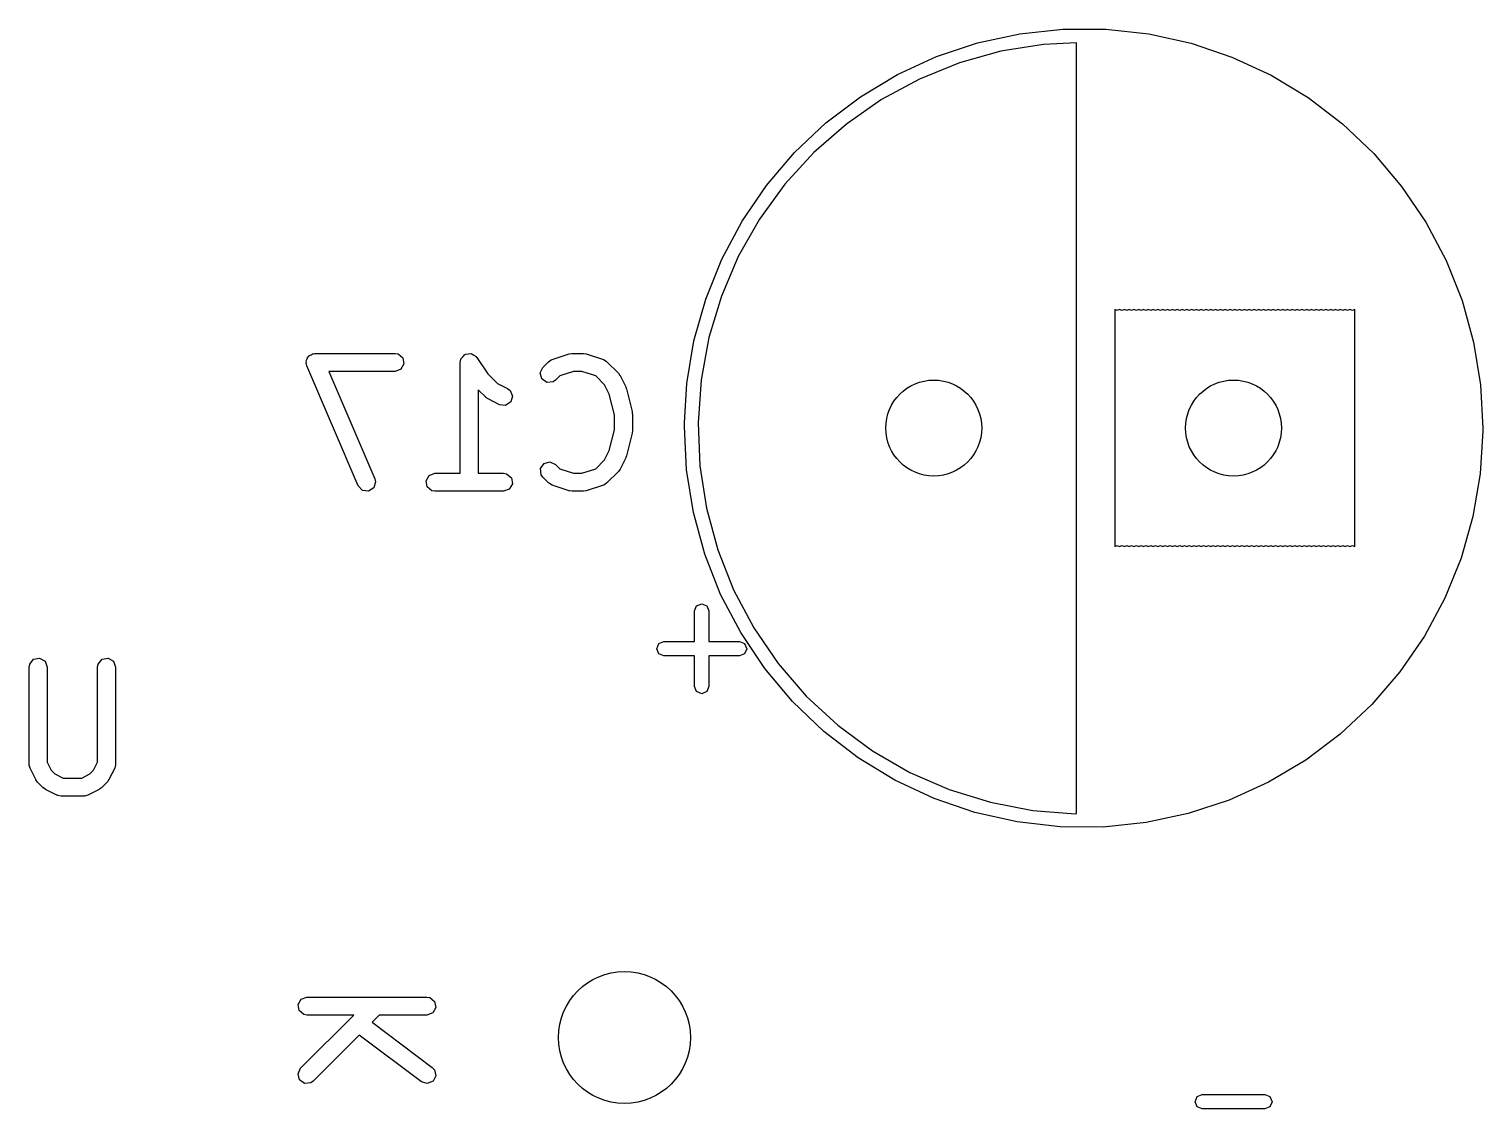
# Model space of a CAD drawing. Extents: x 65 to 231, y -134 to -59.
# Drawn here: x 124.58 to 136.7, y -94.58 to -85.57 of the extents above; entities that cross this region are included whole.
import ezdxf

# ---------------------------------------------------------------- set-up
doc = ezdxf.new("R2010")
doc.units = 0
doc.layers.add('BLACK', color=7, linetype='CONTINUOUS')

msp = doc.modelspace()

# ---------------------------------------------------------------- linework, layer by layer
at = {"layer": 'BLACK', "linetype": 'CONTINUOUS'}
for p, q in [((132.838, -85.6128), (133.196, -85.5746)), ((133.196, -85.5746), (133.556, -85.5752)), ((133.556, -85.5752), (133.914, -85.6147)), ((132.144, -85.8038), (132.486, -85.6896)), ((132.486, -85.6896), (132.838, -85.6128)), ((133.034, -85.7026), (132.68, -85.7599)), ((133.31, -85.6891), (133.034, -85.7026)), ((133.31, -92.1141), (133.31, -85.6891)), ((133.914, -85.6147), (134.266, -85.6927)), ((134.266, -85.6927), (134.607, -85.8081)), ((131.817, -85.9543), (132.144, -85.8038)), ((132.68, -85.7599), (132.334, -85.8565)), ((134.607, -85.8081), (134.933, -85.9598)), ((131.508, -86.1393), (131.817, -85.9543)), ((132.334, -85.8565), (132.001, -85.9909)), ((134.933, -85.9598), (135.242, -86.1458)), ((132.001, -85.9909), (131.685, -86.1616)), ((131.221, -86.3566), (131.508, -86.1393)), ((131.685, -86.1616), (131.391, -86.3665)), ((135.242, -86.1458), (135.528, -86.3641)), ((130.959, -86.6036), (131.221, -86.3566)), ((131.391, -86.3665), (131.121, -86.6029)), ((135.528, -86.3641), (135.789, -86.612)), ((130.725, -86.8774), (130.959, -86.6036)), ((131.121, -86.6029), (130.879, -86.868)), ((135.789, -86.612), (136.022, -86.8867)), ((130.522, -87.175), (130.725, -86.8774)), ((130.879, -86.868), (130.668, -87.1584)), ((136.022, -86.8867), (136.224, -87.1849)), ((130.352, -87.4927), (130.522, -87.175)), ((130.668, -87.1584), (130.49, -87.4705)), ((136.224, -87.1849), (136.393, -87.5032)), ((130.218, -87.8269), (130.352, -87.4927)), ((130.49, -87.4705), (130.349, -87.8004)), ((136.393, -87.5032), (136.526, -87.8379)), ((130.12, -88.1736), (130.218, -87.8269)), ((130.349, -87.8004), (130.245, -88.144)), ((136.526, -87.8379), (136.622, -88.1849)), ((133.65, -87.92), (133.63, -87.9117)), ((133.63, -87.9117), (133.63, -89.8883)), ((133.67, -87.9117), (133.65, -87.92)), ((133.69, -87.92), (133.67, -87.9117)), ((133.71, -87.9117), (133.69, -87.92)), ((133.73, -87.92), (133.71, -87.9117)), ((133.75, -87.9117), (133.73, -87.92)), ((133.77, -87.92), (133.75, -87.9117)), ((133.79, -87.9117), (133.77, -87.92)), ((133.81, -87.92), (133.79, -87.9117)), ((133.83, -87.9117), (133.81, -87.92)), ((133.85, -87.92), (133.83, -87.9117)), ((133.87, -87.9117), (133.85, -87.92)), ((133.89, -87.92), (133.87, -87.9117)), ((133.91, -87.9117), (133.89, -87.92)), ((133.93, -87.92), (133.91, -87.9117)), ((133.95, -87.9117), (133.93, -87.92)), ((133.97, -87.92), (133.95, -87.9117)), ((133.99, -87.9117), (133.97, -87.92)), ((134.01, -87.92), (133.99, -87.9117)), ((134.03, -87.9117), (134.01, -87.92)), ((134.05, -87.92), (134.03, -87.9117)), ((134.07, -87.9115), (134.05, -87.92)), ((134.091, -87.92), (134.07, -87.9115)), ((134.111, -87.9117), (134.091, -87.92)), ((134.131, -87.92), (134.111, -87.9117)), ((134.151, -87.9117), (134.131, -87.92)), ((134.171, -87.92), (134.151, -87.9117)), ((134.191, -87.9117), (134.171, -87.92)), ((134.211, -87.92), (134.191, -87.9117)), ((134.231, -87.9117), (134.211, -87.92)), ((134.251, -87.92), (134.231, -87.9117)), ((134.271, -87.9117), (134.251, -87.92)), ((134.291, -87.92), (134.271, -87.9117)), ((134.311, -87.9117), (134.291, -87.92)), ((134.331, -87.92), (134.311, -87.9117)), ((134.351, -87.9117), (134.331, -87.92)), ((134.371, -87.92), (134.351, -87.9117)), ((134.391, -87.9117), (134.371, -87.92)), ((134.411, -87.92), (134.391, -87.9117)), ((134.431, -87.9117), (134.411, -87.92)), ((134.451, -87.92), (134.431, -87.9117)), ((134.471, -87.9117), (134.451, -87.92)), ((134.491, -87.92), (134.471, -87.9117)), ((134.511, -87.9117), (134.491, -87.92)), ((134.531, -87.92), (134.511, -87.9117)), ((134.551, -87.9117), (134.531, -87.92)), ((134.571, -87.92), (134.551, -87.9117)), ((134.591, -87.9117), (134.571, -87.92)), ((134.611, -87.92), (134.591, -87.9117)), ((134.631, -87.9117), (134.611, -87.92)), ((134.651, -87.92), (134.631, -87.9117)), ((134.671, -87.9117), (134.651, -87.92)), ((134.691, -87.92), (134.671, -87.9117)), ((134.711, -87.9117), (134.691, -87.92)), ((134.731, -87.92), (134.711, -87.9117)), ((134.751, -87.9117), (134.731, -87.92)), ((134.771, -87.92), (134.751, -87.9117)), ((134.791, -87.9117), (134.771, -87.92)), ((134.811, -87.92), (134.791, -87.9117)), ((134.831, -87.9117), (134.811, -87.92)), ((134.851, -87.92), (134.831, -87.9117)), ((134.871, -87.9117), (134.851, -87.92)), ((134.891, -87.92), (134.871, -87.9117)), ((134.911, -87.9117), (134.891, -87.92)), ((134.931, -87.92), (134.911, -87.9117)), ((134.951, -87.9117), (134.931, -87.92)), ((134.971, -87.92), (134.951, -87.9117)), ((134.991, -87.9117), (134.971, -87.92)), ((135.011, -87.92), (134.991, -87.9117)), ((135.031, -87.9117), (135.011, -87.92)), ((135.051, -87.92), (135.031, -87.9117)), ((135.071, -87.9117), (135.051, -87.92)), ((135.091, -87.92), (135.071, -87.9117)), ((135.111, -87.9117), (135.091, -87.92)), ((135.131, -87.92), (135.111, -87.9117)), ((135.151, -87.9117), (135.131, -87.92)), ((135.171, -87.92), (135.151, -87.9117)), ((135.191, -87.9117), (135.171, -87.92)), ((135.211, -87.92), (135.191, -87.9117)), ((135.231, -87.9117), (135.211, -87.92)), ((135.251, -87.92), (135.231, -87.9117)), ((135.271, -87.9117), (135.251, -87.92)), ((135.291, -87.92), (135.271, -87.9117)), ((135.311, -87.9117), (135.291, -87.92)), ((135.331, -87.92), (135.311, -87.9117)), ((135.351, -87.9117), (135.331, -87.92)), ((135.371, -87.92), (135.351, -87.9117)), ((135.391, -87.9117), (135.371, -87.92)), ((135.411, -87.92), (135.391, -87.9117)), ((135.431, -87.9117), (135.411, -87.92)), ((135.451, -87.92), (135.431, -87.9117)), ((135.471, -87.9117), (135.451, -87.92)), ((135.491, -87.92), (135.471, -87.9117)), ((135.511, -87.9117), (135.491, -87.92)), ((135.531, -87.92), (135.511, -87.9117)), ((135.551, -87.9117), (135.531, -87.92)), ((135.571, -87.92), (135.551, -87.9117)), ((135.591, -87.9117), (135.571, -87.92)), ((135.611, -87.92), (135.591, -87.9117)), ((135.631, -87.9117), (135.611, -87.92)), ((135.631, -89.8883), (135.631, -87.9117)), ((130.245, -88.144), (130.18, -88.497)), ((130.061, -88.5288), (130.12, -88.1736)), ((136.622, -88.1849), (136.681, -88.5404)), ((126.886, -88.3566), (126.888, -88.3481)), ((126.892, -88.3819), (126.886, -88.3566)), ((126.887, -88.3394), (126.895, -88.3242)), ((126.888, -88.3481), (126.887, -88.3394)), ((127.32, -89.3819), (126.892, -88.3819)), ((126.895, -88.3242), (126.9, -88.3075)), ((126.9, -88.3075), (126.908, -88.3026)), ((126.908, -88.3026), (126.912, -88.2949)), ((126.912, -88.2949), (126.929, -88.2889)), ((126.929, -88.2889), (126.943, -88.2794)), ((126.943, -88.2794), (126.952, -88.2804)), ((126.952, -88.2804), (126.96, -88.2774)), ((126.96, -88.2774), (127.627, -88.2774)), ((127.627, -88.2774), (127.653, -88.2819)), ((127.653, -88.2819), (127.692, -88.3149)), ((127.701, -88.3654), (127.675, -88.4098)), ((127.692, -88.3149), (127.701, -88.3654)), ((128.171, -88.3524), (128.176, -88.3267)), ((128.171, -89.2774), (128.171, -88.3524)), ((128.176, -88.3267), (128.178, -88.3234)), ((128.178, -88.3234), (128.179, -88.3191)), ((128.179, -88.3191), (128.195, -88.3041)), ((128.195, -88.3041), (128.209, -88.2874)), ((128.209, -88.2874), (128.213, -88.2867)), ((128.213, -88.2867), (128.216, -88.2837)), ((128.216, -88.2837), (128.238, -88.2823)), ((128.238, -88.2823), (128.259, -88.2785)), ((128.259, -88.2785), (128.263, -88.2807)), ((128.263, -88.2807), (128.267, -88.2804)), ((128.267, -88.2804), (128.285, -88.2933)), ((128.285, -88.2933), (128.304, -88.3042)), ((128.304, -88.3042), (128.305, -88.3082)), ((128.305, -88.3082), (128.309, -88.3108)), ((128.309, -88.3108), (128.4, -88.4475)), ((128.86, -88.3946), (128.907, -88.347)), ((128.907, -88.347), (128.929, -88.332)), ((128.929, -88.332), (128.933, -88.3316)), ((128.933, -88.3316), (128.937, -88.3288)), ((128.937, -88.3288), (129.08, -88.2812)), ((129.08, -88.2812), (129.102, -88.2779)), ((129.102, -88.2779), (129.103, -88.2774)), ((129.103, -88.2774), (129.199, -88.2774)), ((129.199, -88.2774), (129.221, -88.2813)), ((129.221, -88.2813), (129.222, -88.2812)), ((129.222, -88.2812), (129.365, -88.3288)), ((129.365, -88.3288), (129.388, -88.3413)), ((129.388, -88.3413), (129.39, -88.3451)), ((129.39, -88.3451), (129.394, -88.347)), ((129.394, -88.347), (129.49, -88.4422)), ((127.627, -88.4274), (127.074, -88.4274)), ((127.074, -88.4274), (127.458, -89.3228)), ((127.675, -88.4098), (127.627, -88.4274)), ((128.4, -88.4475), (128.481, -88.5288)), ((128.838, -88.4411), (128.86, -88.3946)), ((128.851, -88.4906), (128.838, -88.4411)), ((128.893, -88.5201), (128.851, -88.4906)), ((128.966, -88.5007), (128.945, -88.5156)), ((129.001, -88.4656), (128.966, -88.5007)), ((129.116, -88.4274), (129.001, -88.4656)), ((129.186, -88.4274), (129.116, -88.4274)), ((129.301, -88.4656), (129.186, -88.4274)), ((129.375, -88.5397), (129.301, -88.4656)), ((129.49, -88.4422), (129.503, -88.4606)), ((129.503, -88.4606), (129.504, -88.4617)), ((129.504, -88.4617), (129.551, -88.5569)), ((130.18, -88.497), (130.155, -88.8551)), ((128.384, -88.6435), (128.321, -88.5811)), ((128.321, -88.5811), (128.321, -89.2774)), ((128.481, -88.5288), (128.565, -88.571)), ((128.565, -88.571), (128.586, -88.5865)), ((128.586, -88.5865), (128.607, -88.6336)), ((128.607, -88.6336), (128.592, -88.6828)), ((128.945, -88.5156), (128.893, -88.5201)), ((129.414, -88.6167), (129.375, -88.5397)), ((129.457, -88.7902), (129.414, -88.6167)), ((129.551, -88.5569), (129.555, -88.5693)), ((129.555, -88.5693), (129.557, -88.5723)), ((129.557, -88.5723), (129.605, -88.7628)), ((130.042, -88.8551), (130.061, -88.5288)), ((136.681, -88.5404), (136.7, -88.9)), ((128.385, -88.6442), (128.384, -88.6435)), ((128.403, -88.6576), (128.385, -88.6442)), ((128.498, -88.7052), (128.403, -88.6576)), ((128.549, -88.711), (128.498, -88.7052)), ((128.592, -88.6828), (128.549, -88.711)), ((129.457, -88.9146), (129.457, -88.7902)), ((129.605, -88.7628), (129.606, -88.7777)), ((129.606, -88.7777), (129.607, -88.781)), ((129.607, -88.781), (129.607, -88.9238)), ((130.04, -88.8884), (130.042, -88.8551)), ((130.155, -88.8551), (130.17, -89.2137)), ((129.414, -89.0881), (129.457, -88.9146)), ((129.605, -88.942), (129.557, -89.1325)), ((129.607, -88.9238), (129.604, -88.9386)), ((129.604, -88.9386), (129.605, -88.942)), ((130.058, -89.2481), (130.04, -88.8884)), ((136.7, -88.9232), (136.678, -89.2827)), ((136.7, -88.9), (136.7, -88.9232)), ((129.375, -89.1651), (129.414, -89.0881)), ((128.84, -89.2377), (128.87, -89.1957)), ((128.845, -89.2888), (128.84, -89.2377)), ((128.87, -89.1957), (128.919, -89.1824)), ((128.919, -89.1824), (128.966, -89.2041)), ((128.966, -89.2041), (129.001, -89.2392)), ((129.001, -89.2392), (129.116, -89.2774)), ((129.186, -89.2774), (129.301, -89.2392)), ((129.301, -89.2392), (129.375, -89.1651)), ((129.551, -89.1478), (129.504, -89.2431)), ((129.552, -89.1443), (129.551, -89.1478)), ((129.557, -89.1325), (129.552, -89.1443)), ((130.17, -89.2137), (130.225, -89.5684)), ((127.464, -89.3482), (127.449, -89.3973)), ((127.458, -89.3228), (127.464, -89.3482)), ((127.887, -89.3394), (127.912, -89.2949)), ((127.896, -89.3899), (127.887, -89.3394)), ((127.912, -89.2949), (127.96, -89.2774)), ((127.96, -89.2774), (128.171, -89.2774)), ((128.321, -89.2774), (128.532, -89.2774)), ((128.532, -89.2774), (128.558, -89.2819)), ((128.558, -89.2819), (128.597, -89.3149)), ((128.597, -89.3149), (128.606, -89.3654)), ((128.86, -89.3102), (128.845, -89.2888)), ((128.907, -89.3578), (128.86, -89.3102)), ((128.912, -89.3597), (128.907, -89.3578)), ((128.914, -89.3635), (128.912, -89.3597)), ((129.116, -89.2774), (129.186, -89.2774)), ((129.394, -89.3578), (129.373, -89.3727)), ((129.49, -89.2626), (129.394, -89.3578)), ((129.504, -89.2431), (129.49, -89.2611)), ((129.49, -89.2611), (129.49, -89.2626)), ((130.115, -89.6037), (130.058, -89.2481)), ((136.678, -89.2827), (136.617, -89.6378)), ((127.355, -89.4193), (127.32, -89.3819)), ((127.406, -89.4254), (127.355, -89.4193)), ((127.449, -89.3973), (127.406, -89.4254)), ((127.935, -89.4229), (127.896, -89.3899)), ((127.96, -89.4274), (127.935, -89.4229)), ((128.532, -89.4274), (127.96, -89.4274)), ((128.58, -89.4098), (128.532, -89.4274)), ((128.606, -89.3654), (128.58, -89.4098)), ((128.937, -89.3759), (128.914, -89.3635)), ((129.08, -89.4235), (128.937, -89.3759)), ((129.081, -89.4235), (129.08, -89.4235)), ((129.103, -89.4274), (129.081, -89.4235)), ((129.199, -89.4274), (129.103, -89.4274)), ((129.2, -89.4268), (129.199, -89.4274)), ((129.222, -89.4235), (129.2, -89.4268)), ((129.365, -89.3759), (129.222, -89.4235)), ((129.369, -89.3731), (129.365, -89.3759)), ((129.373, -89.3727), (129.369, -89.3731)), ((130.21, -89.9511), (130.115, -89.6037)), ((130.225, -89.5684), (130.319, -89.9148)), ((136.617, -89.6378), (136.519, -89.9841)), ((130.342, -90.2862), (130.21, -89.9511)), ((130.319, -89.9148), (130.451, -90.2486)), ((133.63, -89.8883), (133.65, -89.88)), ((133.65, -89.88), (133.67, -89.8883)), ((133.67, -89.8883), (133.69, -89.88)), ((133.69, -89.88), (133.71, -89.8883)), ((133.71, -89.8883), (133.73, -89.88)), ((133.73, -89.88), (133.75, -89.8883)), ((133.75, -89.8883), (133.77, -89.88)), ((133.77, -89.88), (133.79, -89.8883)), ((133.79, -89.8883), (133.81, -89.88)), ((133.81, -89.88), (133.83, -89.8883)), ((133.83, -89.8883), (133.85, -89.88)), ((133.85, -89.88), (133.87, -89.8883)), ((133.87, -89.8883), (133.89, -89.88)), ((133.89, -89.88), (133.91, -89.8883)), ((133.91, -89.8883), (133.93, -89.88)), ((133.93, -89.88), (133.95, -89.8883)), ((133.95, -89.8883), (133.97, -89.88)), ((133.97, -89.88), (133.99, -89.8883)), ((133.99, -89.8883), (134.01, -89.88)), ((134.01, -89.88), (134.03, -89.8883)), ((134.03, -89.8883), (134.05, -89.88)), ((134.05, -89.88), (134.07, -89.8885)), ((134.07, -89.8885), (134.091, -89.88)), ((134.091, -89.88), (134.111, -89.8883)), ((134.111, -89.8883), (134.131, -89.88)), ((134.131, -89.88), (134.151, -89.8883)), ((134.151, -89.8883), (134.171, -89.88)), ((134.171, -89.88), (134.191, -89.8883)), ((134.191, -89.8883), (134.211, -89.88)), ((134.211, -89.88), (134.231, -89.8883)), ((134.231, -89.8883), (134.251, -89.88)), ((134.251, -89.88), (134.271, -89.8883)), ((134.271, -89.8883), (134.291, -89.88)), ((134.291, -89.88), (134.311, -89.8883)), ((134.311, -89.8883), (134.331, -89.88)), ((134.331, -89.88), (134.351, -89.8883)), ((134.351, -89.8883), (134.371, -89.88)), ((134.371, -89.88), (134.391, -89.8883)), ((134.391, -89.8883), (134.411, -89.88)), ((134.411, -89.88), (134.431, -89.8883)), ((134.431, -89.8883), (134.451, -89.88)), ((134.451, -89.88), (134.471, -89.8883)), ((134.471, -89.8883), (134.491, -89.88)), ((134.491, -89.88), (134.511, -89.8883)), ((134.511, -89.8883), (134.531, -89.88)), ((134.531, -89.88), (134.551, -89.8883)), ((134.551, -89.8883), (134.571, -89.88)), ((134.571, -89.88), (134.591, -89.8883)), ((134.591, -89.8883), (134.611, -89.88)), ((134.611, -89.88), (134.631, -89.8883)), ((134.631, -89.8883), (134.651, -89.88)), ((134.651, -89.88), (134.671, -89.8883)), ((134.671, -89.8883), (134.691, -89.88)), ((134.691, -89.88), (134.711, -89.8883)), ((134.711, -89.8883), (134.731, -89.88)), ((134.731, -89.88), (134.751, -89.8883)), ((134.751, -89.8883), (134.771, -89.88)), ((134.771, -89.88), (134.791, -89.8883)), ((134.791, -89.8883), (134.811, -89.88)), ((134.811, -89.88), (134.831, -89.8883)), ((134.831, -89.8883), (134.851, -89.88)), ((134.851, -89.88), (134.871, -89.8883)), ((134.871, -89.8883), (134.891, -89.88)), ((134.891, -89.88), (134.911, -89.8883)), ((134.911, -89.8883), (134.931, -89.88)), ((134.931, -89.88), (134.951, -89.8883)), ((134.951, -89.8883), (134.971, -89.88)), ((134.971, -89.88), (134.991, -89.8883)), ((134.991, -89.8883), (135.011, -89.88)), ((135.011, -89.88), (135.031, -89.8883)), ((135.031, -89.8883), (135.051, -89.88)), ((135.051, -89.88), (135.071, -89.8883)), ((135.071, -89.8883), (135.091, -89.88)), ((135.091, -89.88), (135.111, -89.8883)), ((135.111, -89.8883), (135.131, -89.88)), ((135.131, -89.88), (135.151, -89.8883)), ((135.151, -89.8883), (135.171, -89.88)), ((135.171, -89.88), (135.191, -89.8883)), ((135.191, -89.8883), (135.211, -89.88)), ((135.211, -89.88), (135.231, -89.8883)), ((135.231, -89.8883), (135.251, -89.88)), ((135.251, -89.88), (135.271, -89.8883)), ((135.271, -89.8883), (135.291, -89.88)), ((135.291, -89.88), (135.311, -89.8883)), ((135.311, -89.8883), (135.331, -89.88)), ((135.331, -89.88), (135.351, -89.8883)), ((135.351, -89.8883), (135.371, -89.88)), ((135.371, -89.88), (135.391, -89.8883)), ((135.391, -89.8883), (135.411, -89.88)), ((135.411, -89.88), (135.431, -89.8883)), ((135.431, -89.8883), (135.451, -89.88)), ((135.451, -89.88), (135.471, -89.8883)), ((135.471, -89.8883), (135.491, -89.88)), ((135.491, -89.88), (135.511, -89.8883)), ((135.511, -89.8883), (135.531, -89.88)), ((135.531, -89.88), (135.551, -89.8883)), ((135.551, -89.8883), (135.571, -89.88)), ((135.571, -89.88), (135.591, -89.8883)), ((135.591, -89.8883), (135.611, -89.88)), ((135.611, -89.88), (135.631, -89.8883)), ((136.519, -89.9841), (136.383, -90.3178)), ((130.51, -90.6051), (130.342, -90.2862)), ((130.451, -90.2486), (130.62, -90.5655)), ((136.383, -90.3178), (136.212, -90.635)), ((130.125, -90.424), (130.142, -90.3816)), ((130.125, -90.679), (130.125, -90.424)), ((130.142, -90.3816), (130.185, -90.364)), ((130.185, -90.364), (130.227, -90.3816)), ((130.227, -90.3816), (130.245, -90.424)), ((130.245, -90.424), (130.245, -90.679)), ((130.62, -90.5655), (130.823, -90.8617)), ((129.827, -90.6966), (129.87, -90.679)), ((129.87, -90.679), (130.125, -90.679)), ((130.245, -90.679), (130.5, -90.679)), ((130.5, -90.679), (130.542, -90.6966)), ((130.711, -90.904), (130.51, -90.6051)), ((136.212, -90.635), (136.008, -90.9318)), ((129.81, -90.739), (129.827, -90.6966)), ((129.827, -90.7814), (129.81, -90.739)), ((129.87, -90.799), (129.827, -90.7814)), ((130.125, -90.799), (129.87, -90.799)), ((130.125, -91.054), (130.125, -90.799)), ((130.5, -90.799), (130.245, -90.799)), ((130.245, -90.799), (130.245, -91.054)), ((130.542, -90.7814), (130.5, -90.799)), ((130.542, -90.6966), (130.56, -90.739)), ((130.56, -90.739), (130.542, -90.7814)), ((124.575, -90.8924), (124.58, -90.8667)), ((124.575, -91.7019), (124.575, -90.8924)), ((124.58, -90.8667), (124.613, -90.8274)), ((124.613, -90.8274), (124.663, -90.8185)), ((124.663, -90.8185), (124.708, -90.8442)), ((124.708, -90.8442), (124.725, -90.8924)), ((124.725, -90.8924), (124.725, -91.6842)), ((125.147, -90.8924), (125.151, -90.8667)), ((125.147, -91.6842), (125.147, -90.8924)), ((125.151, -90.8667), (125.184, -90.8274)), ((125.184, -90.8274), (125.235, -90.8185)), ((125.235, -90.8185), (125.279, -90.8442)), ((125.279, -90.8442), (125.297, -90.8924)), ((125.297, -90.8924), (125.297, -91.7019)), ((130.943, -91.1795), (130.711, -90.904)), ((130.823, -90.8617), (131.057, -91.1334)), ((136.008, -90.9318), (135.773, -91.2048)), ((130.142, -91.0964), (130.125, -91.054)), ((130.245, -91.054), (130.227, -91.0964)), ((130.185, -91.114), (130.142, -91.0964)), ((130.227, -91.0964), (130.185, -91.114)), ((131.203, -91.4284), (130.943, -91.1795)), ((131.057, -91.1334), (131.321, -91.3772)), ((135.773, -91.2048), (135.51, -91.4509)), ((131.321, -91.3772), (131.61, -91.5902)), ((131.489, -91.6476), (131.203, -91.4284)), ((135.51, -91.4509), (135.222, -91.6672)), ((131.796, -91.8347), (131.489, -91.6476)), ((131.61, -91.5902), (131.92, -91.7697)), ((124.577, -91.7061), (124.575, -91.7019)), ((124.576, -91.7105), (124.577, -91.7061)), ((124.583, -91.7354), (124.576, -91.7105)), ((124.631, -91.8307), (124.583, -91.7354)), ((124.725, -91.6842), (124.76, -91.7527)), ((124.76, -91.7527), (124.79, -91.7831)), ((124.79, -91.7831), (124.859, -91.8174)), ((125.014, -91.8174), (125.082, -91.7831)), ((125.082, -91.7831), (125.113, -91.7527)), ((125.113, -91.7527), (125.147, -91.6842)), ((125.289, -91.7354), (125.241, -91.8307)), ((125.292, -91.7276), (125.289, -91.731)), ((125.289, -91.731), (125.289, -91.7354)), ((125.297, -91.7019), (125.292, -91.7276)), ((131.92, -91.7697), (132.249, -91.9134)), ((135.222, -91.6672), (134.913, -91.8511)), ((124.632, -91.8318), (124.631, -91.8307)), ((124.645, -91.8502), (124.632, -91.8318)), ((124.693, -91.8978), (124.645, -91.8502)), ((124.694, -91.8985), (124.693, -91.8978)), ((124.712, -91.9118), (124.694, -91.8985)), ((124.859, -91.8174), (125.014, -91.8174)), ((125.18, -91.8978), (125.161, -91.9107)), ((125.227, -91.8502), (125.18, -91.8978)), ((125.228, -91.8487), (125.227, -91.8502)), ((125.241, -91.8307), (125.228, -91.8487)), ((132.123, -91.9875), (131.796, -91.8347)), ((134.913, -91.8511), (134.585, -92.0004)), ((124.807, -91.9595), (124.712, -91.9118)), ((124.812, -91.96), (124.807, -91.9595)), ((124.815, -91.9629), (124.812, -91.96)), ((124.841, -91.9674), (124.815, -91.9629)), ((125.031, -91.9674), (124.841, -91.9674)), ((125.036, -91.9658), (125.031, -91.9674)), ((125.04, -91.9669), (125.036, -91.9658)), ((125.065, -91.9595), (125.04, -91.9669)), ((125.16, -91.9118), (125.065, -91.9595)), ((125.161, -91.9107), (125.16, -91.9118)), ((132.463, -92.1042), (132.123, -91.9875)), ((132.249, -91.9134), (132.592, -92.0196)), ((132.592, -92.0196), (132.945, -92.0868)), ((134.585, -92.0004), (134.243, -92.1135)), ((132.815, -92.1834), (132.463, -92.1042)), ((132.945, -92.0868), (133.303, -92.1144)), ((133.303, -92.1144), (133.31, -92.1141)), ((134.243, -92.1135), (133.891, -92.189)), ((133.173, -92.2241), (132.815, -92.1834)), ((133.533, -92.226), (133.173, -92.2241)), ((133.891, -92.189), (133.533, -92.226)), ((126.819, -93.7051), (126.844, -93.6606)), ((126.827, -93.7556), (126.819, -93.7051)), ((126.844, -93.6606), (126.892, -93.6431)), ((126.892, -93.6431), (127.892, -93.6431)), ((127.892, -93.6431), (127.918, -93.6476)), ((127.918, -93.6476), (127.957, -93.6806)), ((127.957, -93.6806), (127.966, -93.7311)), ((126.867, -93.7886), (126.827, -93.7556)), ((126.839, -94.2365), (127.283, -93.7931)), ((126.892, -93.7931), (126.867, -93.7886)), ((127.283, -93.7931), (126.892, -93.7931)), ((127.495, -93.7931), (127.435, -93.8528)), ((127.892, -93.7931), (127.495, -93.7931)), ((127.941, -93.7755), (127.892, -93.7931)), ((127.966, -93.7311), (127.941, -93.7755)), ((127.328, -93.96), (126.945, -94.3426)), ((127.847, -94.3495), (127.328, -93.96)), ((127.435, -93.8528), (127.937, -94.2295)), ((126.818, -94.283), (126.839, -94.2365)), ((126.831, -94.3325), (126.818, -94.283)), ((127.937, -94.2295), (127.955, -94.2485)), ((127.967, -94.2985), (127.944, -94.3443)), ((127.955, -94.2485), (127.967, -94.2985)), ((126.873, -94.362), (126.831, -94.3325)), ((126.924, -94.3575), (126.873, -94.362)), ((126.945, -94.3426), (126.924, -94.3575)), ((127.896, -94.3644), (127.847, -94.3495)), ((127.944, -94.3443), (127.896, -94.3644)), ((134.299, -94.515), (134.316, -94.4726)), ((134.316, -94.5574), (134.299, -94.515)), ((134.316, -94.4726), (134.359, -94.455)), ((134.359, -94.575), (134.316, -94.5574)), ((134.359, -94.455), (134.881, -94.455)), ((134.881, -94.455), (134.924, -94.4726)), ((134.924, -94.5574), (134.881, -94.575)), ((134.924, -94.4726), (134.941, -94.515)), ((134.941, -94.515), (134.924, -94.5574)), ((134.881, -94.575), (134.359, -94.575))]:
    msp.add_line(p, q, dxfattribs=at)
at = {"layer": 'BLACK'}
for centre, radius in [((132.12, -88.9), 0.4), ((134.62, -88.9), 0.4), ((129.54, -93.98), 0.55)]:
    msp.add_circle(centre, radius, dxfattribs=at)

doc.saveas('drawing.dxf')
